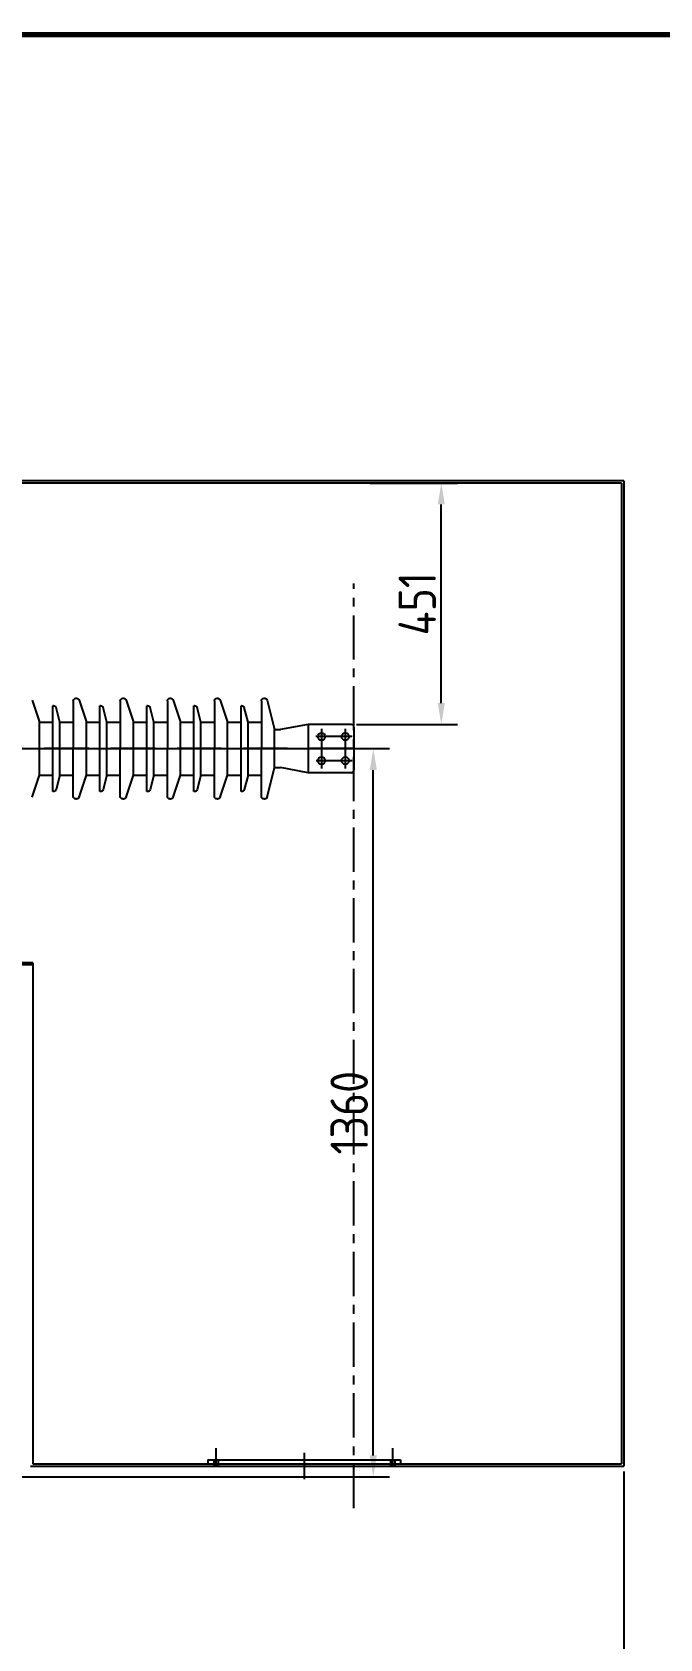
# Model space of a CAD drawing. Header units: millimetres. Extents: x 198976 to 421125, y -418833 to -203687.
# Drawn here: x 205817 to 206989, y -206952 to -203952 of the extents above; entities that cross this region are included whole.
import ezdxf

# ---------------------------------------------------------------- set-up
doc = ezdxf.new("R2010")
doc.units = ezdxf.units.MM
doc.header["$LTSCALE"] = 13
doc.linetypes.add('CENTERX2', pattern=[101.6, 63.5, -12.7, 12.7, -12.7])
doc.linetypes.add('HIDDEN', pattern=[9.525, 6.35, -3.175])
doc.layers.add('1', color=4, linetype='Continuous')
doc.layers.add('4', color=2, linetype='HIDDEN')
doc.layers.add('标注、文本', color=3, linetype='Continuous', lineweight=25)
doc.styles.get("Standard").update_dxf_attribs({"font": 'gbenor.shx', "bigfont": 'gbcbig.shx'})
doc.dimstyles.new('1-15', dxfattribs={"dimscale": 20, "dimtxt": 3.5, "dimasz": 2, "dimexe": 1.5, "dimexo": 0.5, "dimgap": 0.5, "dimtad": 1, "dimtoh": 1, "dimdec": 1, "dimdsep": 46, "dimtxsty": 'Standard', "dimcen": 2.5, "dimclrd": 3, "dimclre": 3, "dimclrt": 3, "dimadec": 0, "dimazin": 2, "dimtfac": 1, "dimtdec": 1, "dimtmove": 0, "dimatfit": 2, "dimfxl": 1, "dimarcsym": 0})

# ---------------------------------------------------------------- blocks, each defined once
blk = doc.blocks.new('*D885')
at = {"layer": 'Defpoints', "color": 0, "transparency": 16777216}
for p in [(204032.7, -206625.6), (206921.8, -206629.6), (206921.8, -207118.6)]:
    blk.add_point(p, dxfattribs=at)
at = {"layer": '标注、文本', "color": 3, "lineweight": -2, "transparency": 16777216}
for p, q in [((204032.7, -206635.6), (204032.7, -207148.6)), ((206921.8, -206639.6), (206921.8, -207148.6)), ((204072.7, -207118.6), (206881.8, -207118.6))]:
    blk.add_line(p, q, dxfattribs=at)
at = {"layer": '标注、文本', "color": 3, "transparency": 16777216}
for points in [[(204072.7, -207112), (204072.7, -207125.3), (204032.7, -207118.6)], [(206881.8, -207112), (206881.8, -207125.3), (206921.8, -207118.6)]]:
    blk.add_solid(points, dxfattribs=at)
at = {"layer": '标注、文本', "color": 3, "transparency": 16777216, "insert": (205477.2, -207073.6), "char_height": 70, "attachment_point": 5}
blk.add_mtext('2889', dxfattribs=at)
blk = doc.blocks.new('*D889')
at = {"layer": 'Defpoints', "color": 0, "transparency": 16777216}
for p in [(205379.8, -205289.6), (206454, -205289.6), (205379.8, -206649.6)]:
    blk.add_point(p, dxfattribs=at)
at = {"layer": '标注、文本', "color": 3, "lineweight": -2, "transparency": 16777216}
for p, q in [((205389.8, -205289.6), (206484, -205289.6)), ((206454, -206609.6), (206454, -205329.6)), ((205389.8, -206649.6), (206484, -206649.6))]:
    blk.add_line(p, q, dxfattribs=at)
at = {"layer": '标注、文本', "color": 3, "transparency": 16777216}
for points in [[(206447.4, -205329.6), (206460.7, -205329.6), (206454, -205289.6)], [(206447.4, -206609.6), (206460.7, -206609.6), (206454, -206649.6)]]:
    blk.add_solid(points, dxfattribs=at)
at = {"layer": '标注、文本', "color": 3, "transparency": 16777216, "insert": (206409, -205969.6), "char_height": 70, "attachment_point": 5, "rotation": 90}
blk.add_mtext('1360', dxfattribs=at)
blk = doc.blocks.new('*D891')
at = {"layer": 'Defpoints', "color": 0, "transparency": 16777216}
for p in [(206437.5, -204793.6), (206581.1, -204793.6), (206412.8, -205244.6)]:
    blk.add_point(p, dxfattribs=at)
at = {"layer": '标注、文本', "color": 3, "lineweight": -2, "transparency": 16777216}
for p, q in [((206447.5, -204793.6), (206611.1, -204793.6)), ((206581.1, -205204.6), (206581.1, -204833.6)), ((206422.8, -205244.6), (206611.1, -205244.6))]:
    blk.add_line(p, q, dxfattribs=at)
at = {"layer": '标注、文本', "color": 3, "transparency": 16777216}
for points in [[(206574.4, -204833.6), (206587.7, -204833.6), (206581.1, -204793.6)], [(206574.4, -205204.6), (206587.7, -205204.6), (206581.1, -205244.6)]]:
    blk.add_solid(points, dxfattribs=at)
at = {"layer": '标注、文本', "color": 3, "transparency": 16777216, "insert": (206536.1, -205019.1), "char_height": 70, "attachment_point": 5, "rotation": 90}
blk.add_mtext('451', dxfattribs=at)

msp = doc.modelspace()

# ---------------------------------------------------------------- linework, layer by layer
at = {"layer": '1', "color": 1, "linetype": 'CENTERX2', "lineweight": -3, "ltscale": 0.1}
for p, q in [((206417.76, -206708.24), (206417.76, -204981.08)), ((205295.72, -205289.61), (206021.72, -205289.61)), ((206160.01, -206596.29), (206160.01, -206629.61)), ((206490.01, -206596.29), (206490.01, -206629.61)), ((206325.01, -206605.06), (206325.01, -206654.17))]:
    msp.add_line(p, q, dxfattribs=at)
at = {"layer": '1', "color": 0}
for p, q in [((205816.65, -205198.95), (205830.37, -205240.11)), ((205855.38, -205369.8), (205855.38, -205209.42)), ((205856.52, -205209.42), (205855.38, -205209.42)), ((205868.5, -205240.11), (205861.31, -205213.1)), ((205893.5, -205200.52), (205893.5, -205289.61)), ((205898.45, -205195.56), (205899.83, -205195.56)), ((205904.53, -205198.95), (205918.25, -205240.11)), ((205943.25, -205369.8), (205943.25, -205209.42)), ((205944.4, -205209.42), (205943.25, -205209.42)), ((205956.37, -205240.11), (205949.18, -205213.1)), ((205981.38, -205200.52), (205981.38, -205289.61)), ((205986.32, -205195.56), (205987.71, -205195.56)), ((205992.4, -205198.95), (206006.13, -205240.11)), ((206031.13, -205369.8), (206031.13, -205209.42)), ((206032.27, -205209.42), (206031.13, -205209.42)), ((206044.25, -205240.11), (206037.06, -205213.1)), ((206069.25, -205200.52), (206069.25, -205289.61)), ((206074.2, -205195.56), (206075.58, -205195.56)), ((206080.28, -205198.95), (206094, -205240.11)), ((206119.01, -205369.8), (206119.01, -205209.42)), ((206120.15, -205209.42), (206119.01, -205209.42)), ((206132.12, -205240.11), (206124.93, -205213.1)), ((206157.13, -205200.52), (206157.13, -205289.61)), ((206162.07, -205195.56), (206163.46, -205195.56)), ((206168.16, -205198.95), (206181.88, -205240.11)), ((206206.88, -205369.8), (206206.88, -205209.42)), ((206208.03, -205209.42), (206206.88, -205209.42)), ((206220, -205240.11), (206212.81, -205213.1)), ((206245, -205200.52), (206245, -205289.61)), ((206249.95, -205195.56), (206251.34, -205195.56)), ((206256.03, -205198.95), (206269.75, -205254.17)), ((205830.37, -205339.11), (205830.37, -205240.11)), ((205830.37, -205240.11), (205855.38, -205240.11)), ((205868.5, -205339.11), (205868.5, -205240.11)), ((205868.5, -205240.11), (205893.5, -205240.11)), ((205918.25, -205339.11), (205918.25, -205240.11)), ((205918.25, -205240.11), (205943.25, -205240.11)), ((205956.37, -205339.11), (205956.37, -205240.11)), ((205956.37, -205240.11), (205981.38, -205240.11)), ((206006.13, -205240.11), (206031.13, -205240.11)), ((206006.13, -205339.11), (206006.13, -205240.11)), ((206006.13, -205240.11), (206031.13, -205240.11)), ((206044.25, -205339.11), (206044.25, -205240.11)), ((206044.25, -205240.11), (206069.25, -205240.11)), ((206094, -205339.11), (206094, -205240.11)), ((206094, -205240.11), (206119.01, -205240.11)), ((206132.12, -205339.11), (206132.12, -205240.11)), ((206132.12, -205240.11), (206157.13, -205240.11)), ((206181.88, -205339.11), (206181.88, -205240.11)), ((206181.88, -205240.11), (206206.88, -205240.11)), ((206220, -205339.11), (206220, -205240.11)), ((206220, -205240.11), (206245, -205240.11)), ((206332.26, -205244.61), (206280.76, -205254.17)), ((206412.76, -205244.61), (206332.26, -205244.61)), ((206332.26, -205244.61), (206332.26, -205334.61)), ((206269.75, -205325.06), (206269.75, -205254.17)), ((206269.75, -205254.17), (206280.76, -205254.17)), ((206417.76, -205249.61), (206417.76, -205329.61)), ((205893.5, -205378.71), (205893.5, -205289.61)), ((205981.38, -205378.71), (205981.38, -205289.61)), ((206069.25, -205378.71), (206069.25, -205289.61)), ((206157.13, -205378.71), (206157.13, -205289.61)), ((206245, -205378.71), (206245, -205289.61)), ((206256.03, -205380.28), (206269.75, -205325.06)), ((206269.75, -205325.06), (206280.76, -205325.06)), ((206332.26, -205334.61), (206280.76, -205325.06)), ((206412.76, -205334.61), (206332.26, -205334.61)), ((205816.65, -205380.28), (205830.37, -205339.11)), ((205830.37, -205339.11), (205855.38, -205339.11)), ((205868.5, -205339.11), (205861.31, -205366.13)), ((205868.5, -205339.11), (205893.5, -205339.11)), ((205904.53, -205380.28), (205918.25, -205339.11)), ((205918.25, -205339.11), (205943.25, -205339.11)), ((205956.37, -205339.11), (205949.18, -205366.13)), ((205956.37, -205339.11), (205981.38, -205339.11)), ((205992.4, -205380.28), (206006.13, -205339.11)), ((206006.13, -205339.11), (206031.13, -205339.11)), ((206006.13, -205339.11), (206031.13, -205339.11)), ((206044.25, -205339.11), (206037.06, -205366.13)), ((206044.25, -205339.11), (206069.25, -205339.11)), ((206080.28, -205380.28), (206094, -205339.11)), ((206094, -205339.11), (206119.01, -205339.11)), ((206132.12, -205339.11), (206124.93, -205366.13)), ((206132.12, -205339.11), (206157.13, -205339.11)), ((206168.16, -205380.28), (206181.88, -205339.11)), ((206181.88, -205339.11), (206206.88, -205339.11)), ((206220, -205339.11), (206212.81, -205366.13)), ((206220, -205339.11), (206245, -205339.11)), ((205856.52, -205369.8), (205855.38, -205369.8)), ((205898.45, -205383.66), (205899.83, -205383.66)), ((205944.4, -205369.8), (205943.25, -205369.8)), ((205986.33, -205383.66), (205987.71, -205383.66)), ((206032.27, -205369.8), (206031.13, -205369.8)), ((206074.2, -205383.66), (206075.58, -205383.66)), ((206120.15, -205369.8), (206119.01, -205369.8)), ((206162.08, -205383.66), (206163.46, -205383.66)), ((206208.03, -205369.8), (206206.88, -205369.8)), ((206249.95, -205383.66), (206251.34, -205383.66))]:
    msp.add_line(p, q, dxfattribs=at)
at = {"layer": '1', "const_width": 9.42}
msp.add_lwpolyline([(199676.1, -211383.37), (210009.54, -211383.37), (210009.54, -203956.21), (199676.1, -203956.21), (199676.1, -211383.37)], dxfattribs=at)
at = {"layer": '1', "color": 0}
for centre in [(206357.26, -205267.11), (206401.76, -205267.11), (206357.26, -205312.11), (206401.76, -205312.11)]:
    msp.add_circle(centre, 7, dxfattribs=at)
for centre, start, end in [((206412.76, -205249.61), 0, 90), ((206412.76, -205329.61), 270, 0)]:
    msp.add_arc(centre, 5, start, end, dxfattribs=at)
at = {"layer": '1', "color": 0, "extrusion": (0, 0, -1)}
for centre, major_axis, start_param, end_param in [((205856.52, -205214.37), (3.5, 3.5), 5.497787, 6.808483), ((205898.45, -205200.52), (3.5, -3.5), 2.3561942, 3.9269907), ((205899.83, -205200.52), (3.5, -3.5), 3.9269907, 5.1760363), ((205944.4, -205214.37), (3.5, 3.5), 5.497787, 6.808483), ((205986.32, -205200.52), (3.5, -3.5), 2.3561942, 3.9269907), ((205987.71, -205200.52), (3.5, -3.5), 3.9269907, 5.1760363), ((206032.27, -205214.37), (3.5, 3.5), 5.497787, 6.808483), ((206074.2, -205200.52), (3.5, -3.5), 2.3561942, 3.9269907), ((206075.58, -205200.52), (3.5, -3.5), 3.9269907, 5.1760363), ((206120.15, -205214.37), (3.5, 3.5), 5.497787, 6.808483), ((206162.07, -205200.52), (3.5, -3.5), 2.3561942, 3.9269907), ((206163.46, -205200.52), (3.5, -3.5), 3.9269907, 5.1760363), ((206208.03, -205214.37), (3.5, 3.5), 5.497787, 6.808483), ((206249.95, -205200.52), (3.5, -3.5), 2.3561942, 3.9269907), ((206251.34, -205200.52), (3.5, -3.5), 3.9269907, 5.1760363), ((205856.52, -205364.85), (3.5, -3.5), -0.5252979, 0.7853981), ((205944.4, -205364.85), (3.5, -3.5), -0.5252979, 0.7853981), ((206032.27, -205364.85), (3.5, -3.5), -0.5252979, 0.7853981), ((206120.15, -205364.85), (3.5, -3.5), -0.5252979, 0.7853981), ((206208.03, -205364.85), (3.5, -3.5), -0.5252979, 0.7853981), ((205898.45, -205378.71), (3.5, -3.5), 0.7853981, 2.3561944), ((205899.83, -205378.71), (3.5, 3.5), 1.1071486, 2.3561944), ((205986.33, -205378.71), (3.5, -3.5), 0.7853981, 2.3561944), ((205987.71, -205378.71), (3.5, 3.5), 1.1071486, 2.3561944), ((206074.2, -205378.71), (3.5, -3.5), 0.7853981, 2.3561944), ((206075.58, -205378.71), (3.5, 3.5), 1.1071486, 2.3561944), ((206162.08, -205378.71), (3.5, -3.5), 0.7853981, 2.3561944), ((206163.46, -205378.71), (3.5, 3.5), 1.1071486, 2.3561944), ((206249.95, -205378.71), (3.5, -3.5), 0.7853981, 2.3561944), ((206251.34, -205378.71), (3.5, 3.5), 1.1071486, 2.3561944)]:
    msp.add_ellipse(centre, major_axis=major_axis, ratio=1, start_param=start_param, end_param=end_param, dxfattribs=at)
at = {"layer": '4', "color": 1}
for p, q in [((206414.31, -205267.11), (206346.81, -205267.11)), ((206357.26, -205252.36), (206357.26, -205326.86)), ((206401.76, -205252.36), (206401.76, -205326.86)), ((206417.76, -205289.61), (205745.76, -205289.61)), ((206414.82, -205312.11), (206347.32, -205312.11))]:
    msp.add_line(p, q, dxfattribs=at)
at = {"layer": '标注、文本'}
for p, q in [((206921.76, -204789.61), (205632.76, -204789.61)), ((206917.76, -204793.61), (205632.76, -204793.61)), ((206917.76, -204793.61), (206917.76, -206625.61)), ((206921.76, -204789.61), (206921.76, -206629.61)), ((205817.76, -205689.61), (205632.76, -205689.61)), ((205817.76, -205693.61), (205632.76, -205693.61)), ((205817.76, -205689.61), (205817.76, -206625.61)), ((205817.76, -206625.61), (206917.76, -206625.61)), ((206145.01, -206617.61), (206505.01, -206617.61)), ((206145.01, -206617.61), (206145.01, -206625.61)), ((206156.01, -206617.61), (206156.01, -206629.61)), ((206164.01, -206617.61), (206164.01, -206629.61)), ((206486.01, -206617.61), (206486.01, -206629.61)), ((206494.01, -206617.61), (206494.01, -206629.61)), ((206505.01, -206617.61), (206505.01, -206625.61)), ((205813.76, -206629.61), (206921.76, -206629.61))]:
    msp.add_line(p, q, dxfattribs=at)

# ---------------------------------------------------------------- dimensions: what is measured, and where the dimension line sits
for base, p1, p2, picture, middle in [((206581.06, -204793.61), (206412.76, -205244.61), (206437.53, -204793.61), '*D891', (206536.06, -205019.11)), ((206454.04, -205289.61), (205379.76, -206649.61), (205379.76, -205289.61), '*D889', (206409.04, -205969.61))]:
    dim = msp.add_linear_dim(base=base, p1=p1, p2=p2, angle=90, dimstyle='1-15', dxfattribs=at)
    dim.commit()
    dim.dimension.update_dxf_attribs({"geometry": picture, "text_midpoint": middle})
dim = msp.add_linear_dim(base=(206921.76, -207118.65), p1=(204032.72, -206625.61), p2=(206921.76, -206629.61), dimstyle='1-15', dxfattribs=at)
dim.commit()
dim.dimension.update_dxf_attribs({"geometry": '*D885', "text_midpoint": (205477.24, -207073.65)})

doc.saveas('drawing.dxf')
